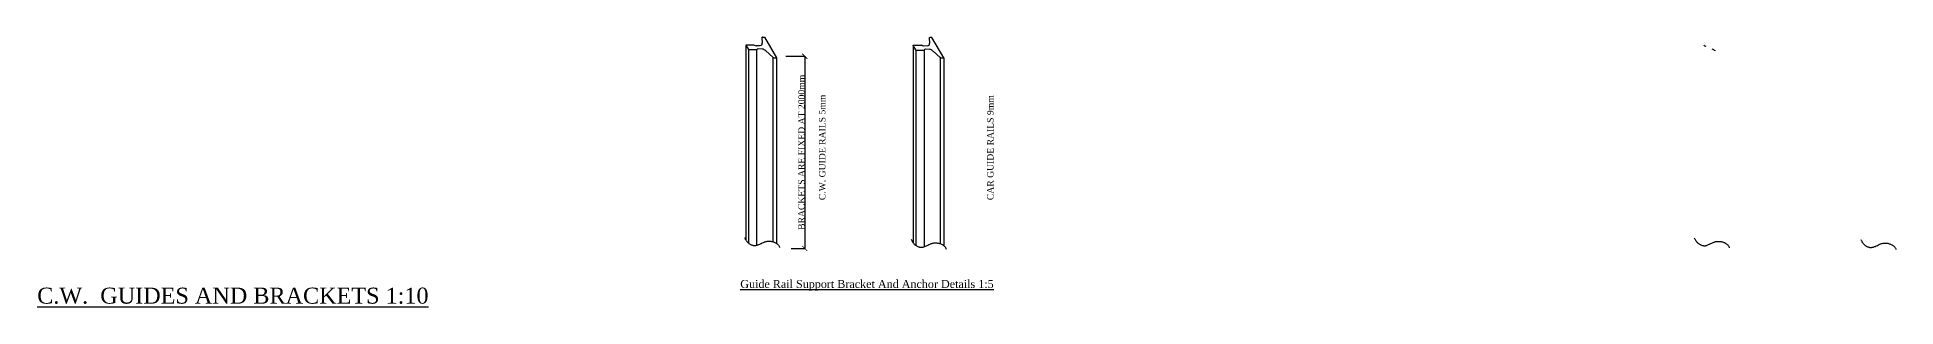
# Model space of a CAD drawing. Header units: millimetres. Extents: x -665 to 1025160, y -26028 to 4210.
# Drawn here: x 1005052 to 1010860, y 46 to 889 of the extents above; entities that cross this region are included whole.
import ezdxf

# ---------------------------------------------------------------- set-up
doc = ezdxf.new("R2010")
doc.units = ezdxf.units.MM
doc.layers.add('PDF_0', color=7, linetype='Continuous')
doc.layers.add('PDF_Text', color=7, linetype='Continuous')
doc.styles.add('Century Gothic$001H0', font='cent.shx')
doc.styles.add('nassar2', font='cent.shx', dxfattribs={"height": 60})
doc.styles.add('SM_STANDARD', font='arial.ttf')
doc.dimstyles.new('SM_ISO25_COPY', dxfattribs={"dimtxt": 250, "dimasz": 80, "dimexe": 1.25, "dimexo": 0.625, "dimtad": 1, "dimtxsty": 'Century Gothic$001H0', "dimblk": 'ARCHTICK', "dimcen": 2.5, "dimazin": 3, "dimtfac": 1, "dimtmove": 0, "dimatfit": 3, "dimarcsym": 0})

# ---------------------------------------------------------------- blocks, each defined once
blk = doc.blocks.new('_ArchTick')
at = {"color": 0, "linetype": 'ByBlock', "const_width": 0.15}
blk.add_lwpolyline([(-0.5, -0.5), (0.5, 0.5)], dxfattribs=at)
blk = doc.blocks.new('*D103')
at = {"layer": 'Defpoints', "color": 0, "transparency": 16777216}
for p in [(1007390.876, 829.447), (1007408.496, 228.552), (1007450.463, 228.552)]:
    blk.add_point(p, dxfattribs=at)
at = {"layer": 'PDF_Text', "color": 0, "lineweight": -2, "transparency": 16777216}
for p, q in [((1007391.001, 829.447), (1007450.713, 829.447)), ((1007450.463, 829.447), (1007450.463, 228.552)), ((1007408.621, 228.552), (1007450.713, 228.552))]:
    blk.add_line(p, q, dxfattribs=at)
at = {"layer": 'PDF_Text', "color": 0, "lineweight": -2, "transparency": 16777216, "xscale": 16, "yscale": 16, "zscale": 16}
for p, rotation in [((1007450.463, 829.447), 90), ((1007450.463, 228.552), 270)]:
    blk.add_blockref('_ArchTick', p, dxfattribs=dict(at, rotation=rotation))
at = {"layer": 'PDF_Text', "color": 0, "transparency": 16777216, "insert": (1007440.338, 529), "char_height": 50, "attachment_point": 5, "rotation": 90, "style": 'Century Gothic$001H0'}
blk.add_mtext('{\\H0.4x;BRACKETS ARE FIXED AT 2000mm}', dxfattribs=at)

msp = doc.modelspace()

# ---------------------------------------------------------------- linework, layer by layer
at = {"layer": 'PDF_0', "lineweight": 25, "transparency": 33554666, "elevation": -137}
for points in [[(1007318.071, 889.069, 0.382), (1007316.773, 887.889), (1007317.481, 870.424)], [(1007840.822, 888.361, 0.382), (1007839.524, 887.181), (1007840.468, 869.48)], [(1007834.331, 861.692), (1007821.351, 860.984, -0.257), (1007815.579, 863.567)]]:
    msp.add_lwpolyline(points, format="xyb", dxfattribs=at)
for points in [[(1007318.189, 889.069), (1007325.033, 889.069), (1007362.086, 824.639), (1007362.086, 244.304)], [(1007877.992, 823.931), (1007885.072, 823.931), (1007847.784, 888.361), (1007840.94, 888.361)], [(1007292.701, 864.288), (1007266.74, 864.288), (1007266.504, 863.816), (1007266.504, 254.452)], [(1007266.504, 863.816), (1007274.764, 850.128), (1007275.236, 849.656)], [(1007300.725, 238.64), (1007300.725, 849.656), (1007275.236, 849.656), (1007275.236, 244.776)], [(1007311.581, 862.4), (1007298.601, 861.692)], [(1007318.425, 851.544), (1007304.737, 852.252)], [(1007328.573, 846.352), (1007350.994, 826.764), (1007350.994, 249.496)], [(1007355.006, 824.639), (1007362.086, 824.639)], [(1007789.255, 863.108), (1007789.727, 863.58), (1007815.687, 863.58)], [(1007798.223, 237.932), (1007798.223, 848.712), (1007797.751, 849.184), (1007789.255, 863.108), (1007789.255, 246.192)], [(1007798.223, 848.712), (1007823.475, 848.712), (1007823.475, 233.92)], [(1007841.176, 850.836), (1007827.487, 851.544)], [(1007851.324, 845.408), (1007873.744, 825.82), (1007873.744, 243.596)], [(1007885.072, 823.931), (1007885.072, 237.224)], [(1007262.728, 262.476), (1007263.436, 260.588), (1007264.144, 258.936), (1007264.852, 257.048), (1007266.032, 255.16), (1007267.212, 253.508), (1007268.392, 251.856), (1007269.808, 250.204), (1007271.224, 248.552), (1007272.64, 247.136), (1007274.292, 245.72), (1007275.944, 244.304), (1007277.832, 243.124), (1007279.484, 241.944), (1007281.372, 241), (1007283.26, 240.056), (1007285.148, 239.348), (1007287.037, 238.64), (1007288.925, 238.168), (1007290.813, 237.932), (1007292.465, 237.696), (1007294.353, 237.696), (1007296.241, 237.696), (1007298.129, 237.932), (1007299.781, 238.404), (1007301.669, 238.876), (1007303.321, 239.584), (1007305.209, 240.056), (1007306.861, 241), (1007310.401, 242.416), (1007313.941, 244.304), (1007317.717, 245.956), (1007321.493, 247.608), (1007323.381, 248.552), (1007325.269, 249.26), (1007327.157, 249.732), (1007329.281, 250.44), (1007331.405, 250.676), (1007333.529, 251.148), (1007335.654, 251.384), (1007337.778, 251.384), (1007339.902, 251.384), (1007342.262, 251.148), (1007344.386, 250.912), (1007346.51, 250.676), (1007348.87, 250.204), (1007350.994, 249.496), (1007353.118, 248.788), (1007355.006, 248.08), (1007357.13, 247.372), (1007359.018, 246.192), (1007360.906, 245.248), (1007362.558, 244.068), (1007364.21, 242.888), (1007365.626, 241.472), (1007367.042, 240.056), (1007368.458, 238.404), (1007369.402, 236.988), (1007370.346, 235.336), (1007371.29, 233.448), (1007371.762, 231.56)], [(1007783.354, 257.048), (1007784.062, 255.16), (1007784.77, 253.508), (1007785.714, 251.62), (1007786.659, 249.732), (1007787.839, 248.08), (1007789.019, 246.428), (1007790.435, 244.776), (1007791.851, 243.124), (1007793.503, 241.708), (1007794.919, 240.292), (1007796.571, 238.876), (1007798.459, 237.696), (1007800.111, 236.516), (1007801.999, 235.572), (1007803.887, 234.628), (1007805.775, 233.92), (1007807.663, 233.212), (1007809.551, 232.74), (1007811.439, 232.504), (1007813.327, 232.268), (1007814.979, 232.268), (1007816.867, 232.268), (1007818.755, 232.74), (1007820.407, 232.976), (1007822.295, 233.448), (1007823.947, 234.156), (1007825.835, 234.864), (1007827.487, 235.572), (1007831.027, 237.224), (1007834.803, 238.876), (1007838.344, 240.528), (1007842.12, 242.18), (1007844.008, 243.124), (1007845.896, 243.832), (1007848.02, 244.304), (1007849.908, 245.012), (1007852.032, 245.248), (1007854.156, 245.72), (1007856.28, 245.956), (1007858.404, 245.956), (1007860.764, 245.956), (1007862.888, 245.72), (1007865.012, 245.484), (1007867.372, 245.248), (1007869.496, 244.776), (1007871.62, 244.068), (1007873.744, 243.596), (1007875.868, 242.652), (1007877.756, 241.944), (1007879.644, 240.764), (1007881.532, 239.82), (1007883.184, 238.64), (1007884.836, 237.46), (1007886.488, 236.044), (1007887.905, 234.628), (1007889.085, 233.212), (1007890.265, 231.56), (1007891.209, 229.908), (1007891.917, 228.02), (1007892.389, 226.132)], [(1010230.325, 261.852), (1010231.033, 259.964), (1010231.741, 258.312), (1010232.449, 256.424), (1010233.629, 254.536), (1010234.809, 252.884), (1010235.989, 251.232), (1010237.405, 249.58), (1010238.821, 247.928), (1010240.237, 246.512), (1010241.889, 245.096), (1010243.541, 243.68), (1010245.429, 242.5), (1010247.081, 241.32), (1010248.969, 240.376), (1010250.857, 239.432), (1010252.745, 238.724), (1010254.633, 238.016), (1010256.521, 237.544), (1010258.41, 237.308), (1010260.062, 237.072), (1010261.95, 237.072), (1010263.838, 237.072), (1010265.726, 237.308), (1010267.378, 237.78), (1010269.266, 238.252), (1010270.918, 238.96), (1010272.806, 239.432), (1010274.458, 240.376), (1010277.998, 241.792), (1010281.538, 243.68), (1010285.314, 245.332), (1010289.09, 246.984), (1010290.978, 247.928), (1010292.866, 248.636), (1010294.754, 249.108), (1010296.878, 249.816), (1010299.002, 250.052), (1010301.126, 250.524), (1010303.25, 250.76), (1010305.374, 250.76), (1010307.499, 250.76), (1010309.859, 250.524), (1010311.983, 250.288), (1010314.107, 250.052), (1010316.467, 249.58), (1010318.591, 248.872), (1010320.715, 248.164), (1010322.603, 247.456), (1010324.727, 246.748), (1010326.615, 245.568), (1010328.503, 244.624), (1010330.155, 243.444), (1010331.807, 242.264), (1010333.223, 240.848), (1010334.639, 239.432), (1010336.055, 237.78), (1010336.999, 236.364), (1010337.943, 234.712), (1010338.887, 232.824), (1010339.359, 230.936)], [(1010750.951, 256.424), (1010751.659, 254.536), (1010752.367, 252.884), (1010753.311, 250.996), (1010754.255, 249.108), (1010755.435, 247.456), (1010756.615, 245.804), (1010758.031, 244.152), (1010759.448, 242.5), (1010761.1, 241.084), (1010762.516, 239.668), (1010764.168, 238.252), (1010766.056, 237.072), (1010767.708, 235.892), (1010769.596, 234.948), (1010771.484, 234.004), (1010773.372, 233.296), (1010775.26, 232.588), (1010777.148, 232.116), (1010779.036, 231.88), (1010780.924, 231.644), (1010782.576, 231.644), (1010784.464, 231.644), (1010786.352, 232.116), (1010788.004, 232.352), (1010789.892, 232.824), (1010791.544, 233.532), (1010793.432, 234.24), (1010795.084, 234.948), (1010798.624, 236.6), (1010802.4, 238.252), (1010805.94, 239.904), (1010809.717, 241.556), (1010811.605, 242.5), (1010813.493, 243.208), (1010815.617, 243.68), (1010817.505, 244.388), (1010819.629, 244.624), (1010821.753, 245.096), (1010823.877, 245.332), (1010826.001, 245.332), (1010828.361, 245.332), (1010830.485, 245.096), (1010832.609, 244.86), (1010834.969, 244.624), (1010837.093, 244.152), (1010839.217, 243.444), (1010841.341, 242.972), (1010843.465, 242.028), (1010845.353, 241.32), (1010847.241, 240.14), (1010849.129, 239.196), (1010850.781, 238.016), (1010852.433, 236.836), (1010854.085, 235.42), (1010855.501, 234.004), (1010856.681, 232.588), (1010857.861, 230.936), (1010858.806, 229.284), (1010859.514, 227.396), (1010859.986, 225.508)]]:
    msp.add_lwpolyline(points, dxfattribs=at)
at = {"layer": 'PDF_0', "lineweight": 25, "transparency": 33554666}
for centre, radius, start, end in [((1007297.775, 868.419, -137), 6.491, -142.983, -85.344), ((1007305.09, 847.414, -137), 5.074, 95.841, 152.053), ((1007310.519, 869.598, -137), 6.962, -81.871, 7.784), ((1007315.239, 833.489, -137), 18.527, 44.418, 80.365), ((1007355.124, 830.658, -137), 5.783, -137.628, -92.037), ((1007827.841, 846.47, -137), 5.074, 95.841, 152.053), ((1007833.27, 868.654, -137), 6.962, -81.871, 7.784), ((1007837.989, 832.781, -137), 18.527, 44.418, 80.365), ((1007878.111, 829.95, -137), 5.783, -137.628, -92.037), ((1010265.372, 867.795, -137), 6.491, -142.983, -85.344), ((1010282.836, 832.865, -137), 18.527, 44.418, 80.365)]:
    msp.add_arc(centre, radius, start, end, dxfattribs=at)

# ---------------------------------------------------------------- texts
at = {"style": 'SM_STANDARD'}
for s, insert, char_height, attachment_point in [('{\\Fcent|c0;\\LGuide Rail Support Bracket And Anchor Details 1:5}', (1007645, 130), 25, 2), ('{\\Fcent|c0;\\LC.W.  GUIDES AND BRACKETS 1:10}', (1005052, 106), 50, 1)]:
    msp.add_mtext(s, dxfattribs=dict(at, insert=insert, char_height=char_height, attachment_point=attachment_point))
at = {"layer": 'PDF_0', "lineweight": 25, "transparency": 33554666, "char_height": 20, "attachment_point": 1, "rotation": 90, "style": 'nassar2'}
for s, insert in [('\\pxt4;C.W. GUIDE RAILS 5mm', (1007495.117, 379.466, -137)), ('\\pxt4;CAR GUIDE RAILS 9mm', (1008020.421, 379.466, -137))]:
    msp.add_mtext_dynamic_manual_height_columns(s, width=861.313, gutter_width=250, heights=[40.228], dxfattribs=dict(at, insert=insert))

# ---------------------------------------------------------------- dimensions: what is measured, and where the dimension line sits
at = {"layer": 'PDF_Text', "transparency": 33554666}
dim = msp.add_linear_dim(base=(1007450.463, 228.552, -137), p1=(1007390.876, 829.447, -137), p2=(1007408.496, 228.552, -137), angle=90, text='{\\H0.4x;BRACKETS ARE FIXED AT 2000mm}', dimstyle='SM_ISO25_COPY', override={"dimscale": 0.2}, dxfattribs=at)
dim.commit()
dim.dimension.update_dxf_attribs({"geometry": '*D103', "text_midpoint": (1007450.463, 529, -137), "dimtype": 128})

doc.saveas('drawing.dxf')
